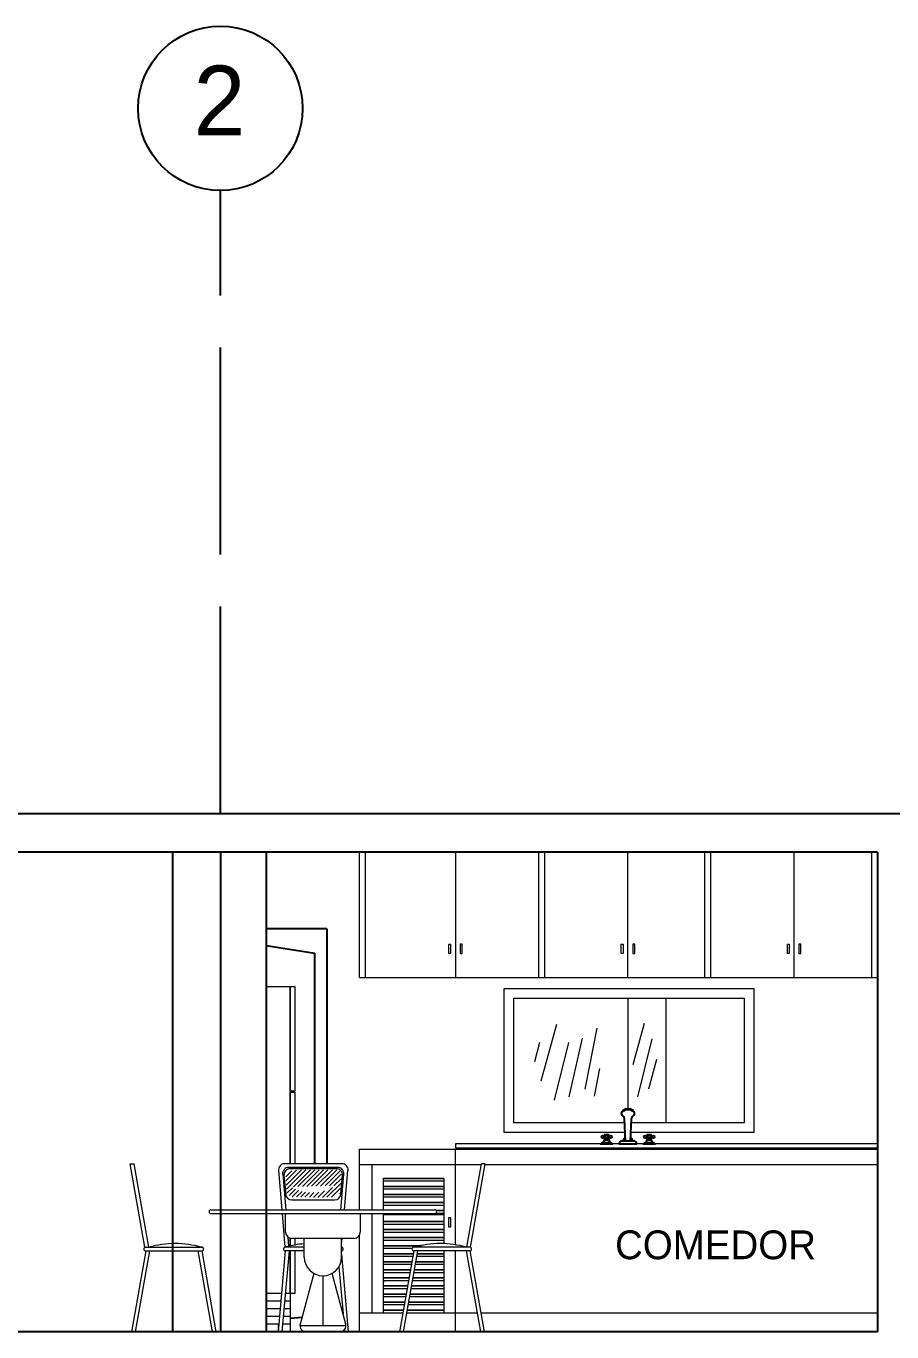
# Model space of a CAD drawing. Header units: metres. Extents: x -525 to 413, y -37 to 272.
# Drawn here: x 302.31 to 306.82, y 52.82 to 59.62 of the extents above; entities that cross this region are included whole.
import ezdxf

# ---------------------------------------------------------------- set-up
doc = ezdxf.new("R2010")
doc.units = ezdxf.units.M
doc.header["$MEASUREMENT"] = 0
for name, pattern in [('0', [0]), ('ACAD_ISO02W100', [15, 12, -3]), ('DOT', [0.25, 0, -0.25])]:
    doc.linetypes.add(name, pattern=pattern)
doc.layers.get('0').update_dxf_attribs({"color": 254})
for name, color, linetype in [('L.COLUMNA', 254, 'Continuous'), ('letra', 254, 'DOT'), ('NOITHAT', 254, 'Continuous'), ('PUERTAS', 254, 'Continuous')]:
    doc.layers.add(name, color=color, linetype=linetype)
doc.layers.add('muebles', color=254, linetype='Continuous', lineweight=5)
doc.styles.get("Standard").update_dxf_attribs({"font": 'HTOWERT.TTF', "height": 0.08})

# ---------------------------------------------------------------- blocks, each defined once
blk = doc.blocks.new('A$C19362E76')
at = {"layer": 'muebles'}
for p, q in [((1350, 2500), (1350, 1846.7)), ((2249.3, 1846.7), (2249.3, 2500)), ((2649.3, 1846.7), (2649.3, 2500)), ((2679.3, 2500), (2679.3, 1846.7)), ((3115, 1846.7), (3115, 2500)), ((3520, 1846.7), (3520, 2500)), ((850, 1846.7), (1814.3, 1846.7)), ((880, 1846.7), (1784.3, 1846.7)), ((1814.3, 1846.7), (2679.3, 1846.7)), ((2679.3, 1846.7), (3550, 1846.7)), ((850, 951.7), (3550, 951.7)), ((850, 635.8), (850, 951.7)), ((1350, 454.4), (1350, 951.7)), ((850, 871.7), (1484.7, 871.7)), ((915, 871.7), (915, 635.8)), ((1504.5, 871.7), (3550, 871.7)), ((975, 801.8), (1290, 801.8)), ((975, 800.1), (1290, 800.1)), ((975, 786.9), (1290, 786.9)), ((975, 759.8), (1290, 759.8)), ((975, 758.1), (1290, 758.1)), ((2263.7, 800), (2263.7, 800)), ((975, 744.9), (1290, 744.9)), ((975, 717.8), (1290, 717.8)), ((975, 716.1), (1290, 716.1)), ((975, 702.9), (1290, 702.9)), ((915, 616.3), (915, 100)), ((975, 675.8), (1290, 675.8)), ((975, 674.1), (1290, 674.1)), ((975, 660.9), (1290, 660.9)), ((1249.3, 633.8), (1290, 633.8)), ((1250, 618.9), (1290, 618.9)), ((1251.1, 632.1), (1290, 632.1)), ((975, 611.7), (1290, 611.7)), ((975, 576.9), (1290, 576.9)), ((975, 575.2), (1290, 575.2)), ((975, 562.1), (1290, 562.1)), ((850, 0), (850, 503.1)), ((975, 534.9), (1290, 534.9)), ((975, 533.2), (1290, 533.2)), ((975, 520.1), (1290, 520.1)), ((975, 492.9), (1290, 492.9)), ((975, 491.2), (1290, 491.2)), ((975, 478.1), (1290, 478.1)), ((975, 450.9), (1173.2, 450.9)), ((975, 449.2), (1164.8, 449.2)), ((975, 436.1), (1124.6, 436.1)), ((975, 408.9), (1130.9, 408.9)), ((1150.7, 408.9), (1290, 408.9)), ((1350, 0), (1350, 421.7)), ((975, 407.2), (1130.6, 407.2)), ((975, 394.1), (1128.3, 394.1)), ((975, 366.9), (1123.5, 366.9)), ((975, 365.2), (1123.2, 365.2)), ((975, 352.1), (1120.9, 352.1)), ((1140.7, 352.1), (1290, 352.1)), ((1143, 365.2), (1290, 365.2)), ((1143.3, 366.9), (1290, 366.9)), ((1148.1, 394.1), (1290, 394.1)), ((1150.4, 407.2), (1290, 407.2)), ((975, 324.9), (1116.1, 324.9)), ((975, 323.2), (1115.8, 323.2)), ((975, 310.1), (1113.5, 310.1)), ((975, 282.9), (1108.7, 282.9)), ((975, 281.2), (1108.4, 281.2)), ((1128.2, 281.2), (1290, 281.2)), ((1128.5, 282.9), (1290, 282.9)), ((1133.3, 310.1), (1290, 310.1)), ((1135.6, 323.2), (1290, 323.2)), ((1135.9, 324.9), (1290, 324.9)), ((975, 268.1), (1106.1, 268.1)), ((975, 240.9), (1101.3, 240.9)), ((975, 239.2), (1101, 239.2)), ((975, 226.1), (1098.7, 226.1)), ((1118.5, 226.1), (1290, 226.1)), ((1120.8, 239.2), (1290, 239.2)), ((1121.1, 240.9), (1290, 240.9)), ((1125.9, 268.1), (1290, 268.1)), ((975, 198.9), (1093.9, 198.9)), ((975, 197.2), (1093.6, 197.2)), ((975, 184.1), (1091.3, 184.1)), ((975, 156.9), (1086.5, 156.9)), ((975, 155.2), (1086.2, 155.2)), ((975, 142.1), (1083.9, 142.1)), ((1103.7, 142.1), (1290, 142.1)), ((1106, 155.2), (1290, 155.2)), ((1106.3, 156.9), (1290, 156.9)), ((1111.1, 184.1), (1290, 184.1)), ((1113.4, 197.2), (1290, 197.2)), ((1113.7, 198.9), (1290, 198.9)), ((850, 100), (1076.5, 100)), ((915, 100), (1076.5, 100)), ((975, 114.9), (1079.1, 114.9)), ((975, 113.2), (1078.8, 113.2)), ((975, 100.1), (1076.5, 100.1)), ((1096.2, 100.1), (1290, 100.1)), ((1096.2, 100), (1462.1, 100)), ((1096.2, 100), (1462.1, 100)), ((1098.6, 113.2), (1290, 113.2)), ((1098.9, 114.9), (1290, 114.9)), ((1481.9, 100), (1815, 100)), ((1481.9, 100), (1785, 100)), ((1815, 100), (3550, 100))]:
    blk.add_line(p, q, dxfattribs=at)
for points in [[(850, 1846.7), (850, 2500)], [(850, 1846.7), (850, 2500)], [(880, 2500), (880, 1846.7)], [(1784.3, 1846.7), (1784.3, 2500)], [(1814.3, 2500), (1814.3, 1846.7)], [(975, 635.8), (975, 801.8)], [(1290, 800.1), (1290, 460.3)], [(975, 632.1), (975, 633.8)], [(975, 100.1), (975, 616.3)], [(1290, 421.7), (1290, 100.1)], [(975, 270.2), (975, 258.6)], [(1290, 161.7), (1290, 150.1)]]:
    blk.add_lwpolyline(points, dxfattribs=at)
for points in [[(1315, 1971.1), (1315, 2021.1), (1325, 2021.1), (1325, 1971.1)], [(1385, 1971.1), (1385, 2021.1), (1375, 2021.1), (1375, 1971.1)], [(2214.3, 1971.1), (2214.3, 2021.1), (2224.3, 2021.1), (2224.3, 1971.1)], [(2284.3, 1971.1), (2284.3, 2021.1), (2274.3, 2021.1), (2274.3, 1971.1)], [(3080, 1971.1), (3080, 2021.1), (3090, 2021.1), (3090, 1971.1)], [(3150, 1971.1), (3150, 2021.1), (3140, 2021.1), (3140, 1971.1)], [(1350, 958.9), (3550, 958.9), (3550, 980.2), (1350, 980.2)], [(1315, 545.2), (1315, 595.2), (1325, 595.2), (1325, 545.2)]]:
    blk.add_lwpolyline(points, close=True, dxfattribs=at)
blk = doc.blocks.new('MBVOI')
at = {"color": 0, "linetype": 'ByBlock'}
for p, q in [((-120, 0), (-65, 0)), ((-110.2, 5), (-74.8, 5)), ((-100, 32.5), (-105, 32.5)), ((-100, 27.5), (-105, 27.5)), ((-82.9, 15), (-102, 15)), ((-85, 32.5), (-80, 32.5)), ((-85, 27.5), (-80, 27.5)), ((-39, 0), (39, 0)), ((-26, 13), (26, 13)), ((65, 0), (120, 0)), ((74.8, 5), (110.2, 5)), ((85, 32.5), (80, 32.5)), ((85, 27.5), (80, 27.5)), ((102.1, 15), (83, 15)), ((100, 32.5), (105, 32.5)), ((100, 27.5), (105, 27.5))]:
    blk.add_line(p, q, dxfattribs=at)
blk.add_lwpolyline([(-10, 13), (-14.7, 107.9, 0.144294), (-19.8, 118.2, -0.095047), (-25.2, 124.5, -0.130978), (-27.3, 132.3, -0.130978), (-25.2, 140.1, -0.106552), (-19, 147, -0.083871), (-10.5, 151.2, -0.072763), (0, 152.7, -0.072763), (10.5, 151.2, -0.083871), (19, 147, -0.106552), (25.2, 140.1, -0.130978), (27.3, 132.3, -0.130978), (25.2, 124.5, -0.095047), (19.8, 118.2, 0.144294), (14.7, 107.9), (10, 13)], format="xyb", dxfattribs=at)
for points in [[(-100, 20), (-100, 40), (-85, 40), (-85, 20)], [(85, 20), (85, 40), (100, 40), (100, 20)]]:
    blk.add_lwpolyline(points, close=True, dxfattribs=at)
for centre in [(-110, 30), (-92.5, 30), (-75, 30), (75, 30), (92.5, 30), (110, 30)]:
    blk.add_circle(centre, 5.59, dxfattribs=at)
for centre, radius, start, end in [((-0.3, 111.2), 36.3, 54.4734, 125.5266), ((-127.5, 27.5), 28.5, 285.2551, 344.7449), ((-57.5, 27.5), 28.5, 195.2551, 254.7449), ((-20.7, -5.3), 19.1, 106.1502, 163.8498), ((-6.3, 13.4), 13.7, 108.5395, 181.7649), ((6.3, 13.4), 13.7, 358.2351, 71.4605), ((20.7, -5.3), 19.1, 16.1502, 73.8498), ((57.5, 27.5), 28.5, 285.2551, 344.7449), ((127.5, 27.5), 28.5, 195.2551, 254.7449)]:
    blk.add_arc(centre, radius, start, end, dxfattribs=at)
blk = doc.blocks.new('12')
at = {"color": 0}
for p, q in [((195.106, 174.494), (195.137, 174.494)), ((195.224, 173.823), (195.106, 174.494)), ((195.255, 173.824), (195.137, 174.494)), ((196.298, 174.439), (196.325, 174.124)), ((196.331, 174.409), (196.355, 174.124)), ((196.806, 174.494), (196.348, 174.494)), ((196.355, 174.389), (196.404, 174.438)), ((196.357, 174.356), (196.443, 174.441)), ((196.36, 174.323), (196.481, 174.444)), ((196.362, 174.29), (196.518, 174.445)), ((196.773, 174.464), (196.38, 174.464)), ((196.762, 174.454), (196.391, 174.454)), ((196.417, 174.309), (196.553, 174.445)), ((196.453, 174.31), (196.588, 174.445)), ((196.489, 174.311), (196.624, 174.445)), ((196.526, 174.312), (196.659, 174.445)), ((196.562, 174.313), (196.694, 174.445)), ((196.598, 174.314), (196.73, 174.445)), ((196.634, 174.315), (196.765, 174.445)), ((196.671, 174.316), (196.789, 174.433)), ((196.707, 174.317), (196.801, 174.411)), ((196.798, 174.124), (196.823, 174.409)), ((196.828, 174.124), (196.855, 174.439)), ((197.809, 173.824), (197.927, 174.494)), ((197.839, 173.823), (197.958, 174.494)), ((197.958, 174.494), (197.927, 174.494)), ((196.337, 174.339), (196.347, 174.339)), ((196.339, 174.309), (196.349, 174.309)), ((196.341, 174.399), (196.355, 174.249)), ((196.65, 174.224), (196.73, 174.304)), ((196.686, 174.225), (196.801, 174.339)), ((196.743, 174.317), (196.805, 174.379)), ((196.799, 174.249), (196.812, 174.399)), ((196.804, 174.309), (196.814, 174.309)), ((196.807, 174.339), (196.817, 174.339)), ((196.367, 174.259), (196.409, 174.301)), ((196.382, 174.239), (196.433, 174.29)), ((196.404, 174.204), (196.749, 174.204)), ((196.407, 174.228), (196.458, 174.28)), ((196.441, 174.227), (196.486, 174.272)), ((196.476, 174.227), (196.515, 174.266)), ((196.51, 174.226), (196.547, 174.262)), ((196.545, 174.225), (196.582, 174.262)), ((196.579, 174.224), (196.622, 174.266)), ((196.614, 174.224), (196.668, 174.277)), ((196.722, 174.226), (196.794, 174.297)), ((196.784, 174.252), (196.787, 174.255)), ((195.754, 174.124), (197.554, 174.124)), ((195.754, 174.094), (197.554, 174.094)), ((196.352, 173.824), (196.328, 174.094)), ((196.354, 173.944), (196.354, 174.094)), ((196.954, 174.094), (196.954, 173.944)), ((196.381, 173.831), (196.375, 173.903)), ((196.904, 173.894), (196.404, 173.894)), ((196.504, 173.744), (196.504, 173.894)), ((196.804, 173.853), (196.808, 173.894)), ((196.804, 173.744), (196.804, 173.894)), ((195.23, 173.794), (195.115, 173.144)), ((195.26, 173.794), (195.145, 173.144)), ((195.23, 173.824), (195.68, 173.824)), ((195.23, 173.794), (195.68, 173.794)), ((195.649, 173.794), (195.764, 173.144)), ((195.68, 173.794), (195.794, 173.144)), ((196.352, 173.794), (196.295, 173.144)), ((196.382, 173.794), (196.325, 173.144)), ((196.504, 173.824), (196.352, 173.824)), ((196.504, 173.794), (196.352, 173.794)), ((197.384, 173.794), (197.27, 173.144)), ((197.415, 173.794), (197.3, 173.144)), ((197.834, 173.824), (197.384, 173.824)), ((197.834, 173.794), (197.384, 173.794)), ((197.804, 173.794), (197.919, 173.144)), ((197.834, 173.794), (197.949, 173.144)), ((196.804, 173.764), (196.858, 173.144)), ((196.58, 173.613), (196.471, 173.206)), ((196.654, 173.594), (196.654, 173.194)), ((196.837, 173.206), (196.729, 173.613)), ((196.783, 173.666), (196.816, 173.288)), ((196.468, 173.194), (196.841, 173.194)), ((196.827, 173.161), (196.828, 173.144)), ((195.115, 173.144), (195.145, 173.144)), ((195.764, 173.144), (195.794, 173.144)), ((196.325, 173.144), (196.295, 173.144)), ((196.519, 173.144), (196.789, 173.144)), ((196.858, 173.144), (196.828, 173.144)), ((197.3, 173.144), (197.27, 173.144)), ((197.949, 173.144), (197.919, 173.144))]:
    blk.add_line(p, q, dxfattribs=at)
for centre, radius, start, end in [((196.348, 174.444), 0.05, 90, 185), ((196.38, 174.414), 0.05, 90, 185), ((196.391, 174.404), 0.05, 90, 185), ((196.762, 174.404), 0.05, 355, 90), ((196.773, 174.414), 0.05, 355, 90), ((196.806, 174.444), 0.05, 355, 90), ((196.404, 174.254), 0.05, 185, 270), ((196.749, 174.254), 0.05, 270, 355), ((195.754, 174.109), 0.015, 90, 270), ((197.554, 174.109), 0.015, 270, 90), ((196.404, 173.944), 0.05, 180, 270), ((196.904, 173.944), 0.05, 270, 0), ((195.23, 173.809), 0.015, 90, 270), ((195.467, 173.089), 0.764, 73.8673, 106.1327), ((195.68, 173.809), 0.015, 270, 90), ((196.352, 173.809), 0.015, 90, 270), ((196.577, 172.995), 0.859, 94.8363, 105.1893), ((196.802, 173.809), 0.015, 270, 90), ((197.384, 173.809), 0.015, 90, 270), ((197.597, 173.089), 0.764, 73.8673, 106.1327), ((197.834, 173.809), 0.015, 270, 90), ((196.654, 173.744), 0.15, 180, 0), ((196.519, 173.194), 0.05, 165.0686, 270), ((196.789, 173.194), 0.05, 270, 14.9314)]:
    blk.add_arc(centre, radius, start, end, dxfattribs=at)

msp = doc.modelspace()

# ---------------------------------------------------------------- linework, layer by layer
for p, q in [((317.8218, 55.517), (295.8218, 55.517)), ((306.7468, 55.317), (296.0218, 55.317)), ((303.0718, 55.317), (303.0718, 52.817)), ((303.3218, 55.317), (303.3218, 52.817)), ((303.3218, 55.317), (303.3218, 52.817)), ((303.5595, 55.317), (303.5595, 52.817)), ((306.7468, 55.317), (306.7468, 52.817)), ((303.8762, 54.917), (303.5595, 54.917)), ((303.8762, 54.917), (303.8762, 53.6929)), ((306.7468, 52.817), (296.0218, 52.817))]:
    msp.add_line(p, q)
at = {"ltscale": 0.2}
msp.add_circle((303.3218, 59.1925), 0.4285, dxfattribs=at)
at = {"layer": 'L.COLUMNA', "linetype": 'ACAD_ISO02W100', "ltscale": 0.09}
msp.add_line((303.3218, 55.517), (303.3218, 58.764), dxfattribs=at)
at = {"layer": 'muebles'}
for p, q in [((303.5595, 54.617), (303.6847, 54.617)), ((303.6847, 54.617), (303.6847, 53.6929)), ((305.4461, 54.5555), (305.4459, 53.9806)), ((305.6441, 54.5555), (305.6441, 53.9055)), ((304.9931, 54.1259), (305.0753, 54.4205)), ((305.2238, 54.0824), (305.2852, 54.4002)), ((305.5304, 54.4247), (305.4717, 54.2085)), ((304.9602, 54.2252), (304.9873, 54.3267)), ((305.1365, 54.3256), (305.0621, 54.0238)), ((305.1391, 54.0423), (305.2086, 54.3468)), ((305.5709, 54.3436), (305.4965, 54.0418)), ((305.5957, 54.2355), (305.5529, 54.0824)), ((305.2718, 54.0447), (305.2989, 54.1891)), ((303.6847, 53.305), (303.6847, 53.2643)), ((303.6847, 53.2387), (303.6847, 52.817)), ((303.6406, 53.017), (303.5595, 53.017)), ((303.6847, 53.017), (303.6601, 53.017)), ((303.6371, 52.977), (303.5595, 52.977)), ((303.6336, 52.937), (303.5595, 52.937)), ((303.6847, 52.937), (303.6531, 52.937)), ((303.6847, 52.977), (303.6566, 52.977)), ((303.6301, 52.897), (303.5595, 52.897)), ((303.6847, 52.897), (303.6496, 52.897)), ((303.6266, 52.857), (303.5595, 52.857)), ((303.6247, 52.817), (303.6247, 52.857)), ((303.6847, 52.817), (303.6247, 52.817)), ((303.6847, 52.857), (303.6461, 52.857))]:
    msp.add_line(p, q, dxfattribs=at)
msp.add_lwpolyline([(303.6847, 54.617), (303.7089, 54.617), (303.7089, 54.0715), (303.6847, 54.0715)], close=True, dxfattribs=at)
for points in [[(305.4317, 53.8555), (304.8016, 53.8555), (304.8016, 54.6055), (306.1016, 54.6055), (306.1016, 53.8555), (305.46, 53.8555)], [(305.4293, 53.9055), (304.8516, 53.9055), (304.8516, 54.5555), (306.0516, 54.5555), (306.0516, 53.9055), (305.4625, 53.9055)], [(303.6847, 53.6929), (303.6847, 54.0662), (303.7089, 54.0662), (303.7089, 53.6929)], [(303.6847, 53.2643), (303.6847, 53.305)], [(303.7089, 53.3036), (303.7089, 53.2691)], [(303.7089, 53.2387), (303.7089, 53.017), (303.6847, 53.017), (303.6847, 53.2387)]]:
    msp.add_lwpolyline(points, dxfattribs=at)
at = {"layer": 'PUERTAS', "ltscale": 0.004}
for p, q in [((303.5595, 54.8296), (303.8132, 54.7909)), ((303.6847, 52.8882), (303.7472, 52.8946))]:
    msp.add_line(p, q, dxfattribs=at)
at = {"layer": 'PUERTAS', "linetype": '0', "ltscale": 0.004}
msp.add_line((303.8132, 53.6929), (303.8132, 54.7909), dxfattribs=at)

# ---------------------------------------------------------------- block references
at = {"layer": 'muebles'}
for name, p, xscale, yscale, zscale in [('A$C19362E76', (303.1968, 52.817), 0.001, 0.001, 0.001), ('12', (176.2744, -59.5119), 0.6487622765644119, 0.6487622765644119, 0.6487622765644119)]:
    msp.add_blockref(name, p, dxfattribs=dict(at, xscale=xscale, yscale=yscale, zscale=zscale))
at = {"layer": 'NOITHAT', "ltscale": 50, "xscale": 0.001200000000011642, "yscale": 0.001200000000011642, "zscale": 0.001200000000011642}
msp.add_blockref('MBVOI', (305.4459, 53.7973), dxfattribs=at)

# ---------------------------------------------------------------- texts
at = {"linetype": 'Continuous', "insert": (305.3787, 53.3457), "char_height": 0.15, "attachment_point": 1}
msp.add_mtext_dynamic_manual_height_columns('COMEDOR', width=4.532036, gutter_width=12.5, heights=[0], dxfattribs=at)
at = {"layer": 'letra', "linetype": 'ACAD_ISO02W100', "ltscale": 0.009}
msp.add_text('2', height=0.364, dxfattribs=at).set_placement((303.1816, 59.051))

doc.saveas('drawing.dxf')
